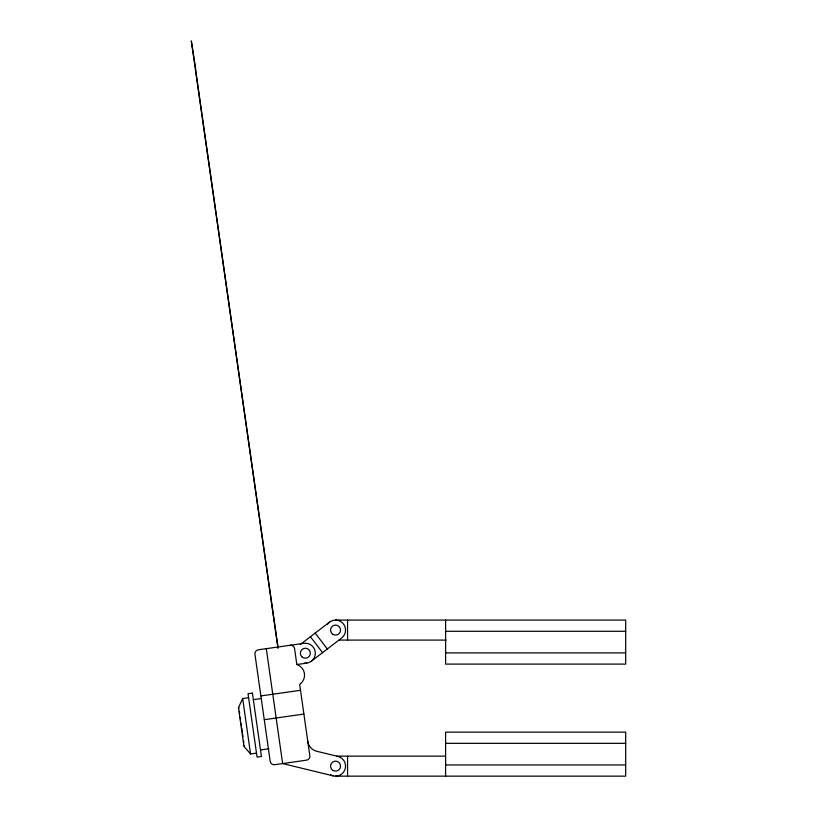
<?xml version="1.0" encoding="UTF-8"?>
<svg xmlns="http://www.w3.org/2000/svg" width="817" height="817" viewBox="0 0 817 817"><rect width="100%" height="100%" fill="white"/><g stroke="black" fill="none" stroke-linecap="round" stroke-linejoin="round"><path stroke-width="1.23" d="M248.613 697.677L242.669 698.525L238.462 707.696L243.956 746.36L250.564 753.989L256.507 753.141M300.309 644.49L329.476 622.146M311.461 661.147L341.639 638.026A10.008 10.008 0 0 0 342.476 622.86A10.008 10.008 0 0 0 327.362 624.351M195.661 68.587L191.311 40.911L278.137 648.095M277.412 643.05L277.698 647.861M304.026 663.138A10.008 10.008 0 0 0 315.342 653.181A10.008 10.008 0 0 0 303.934 643.316L258.366 649.801A4.003 4.003 0 0 0 254.965 654.335L270.192 761.301A4.003 4.003 0 0 0 274.716 764.702L306.416 760.188A4.003 4.003 0 0 0 309.817 755.664L299.665 684.35A11.142 11.142 0 0 0 296.847 664.538L306.753 663.128M260.889 695.931L300.513 690.294M253.331 699.638L261.654 698.453M264.269 719.706L303.893 714.058M260.49 749.945L268.813 748.76M335.562 620.083L625.689 620.083L625.689 664.098L445.602 664.098L445.602 620.083M445.602 631.286L625.689 631.286M339.157 640.089L446.235 640.089M445.602 652.895L625.689 652.895M445.602 743.337L625.689 743.337M336.757 756.144L445.336 756.144M445.602 764.947L625.689 764.947M335.562 776.15L625.689 776.15L625.689 732.134L445.602 732.134L445.602 776.15M333.193 775.864L282.641 763.568L266.291 648.678M315.178 633.093L327.341 648.974M310.409 636.739L322.582 652.63M296.847 664.538L294.59 648.688A4.003 4.003 0 0 0 290.066 645.297M195.457 68.608L277.218 643.081M242.669 698.525L250.564 753.989M238.85 707.634L238.942 708.298M239.371 711.25L239.657 713.302M240.229 717.306L240.555 719.634M241.066 723.219L241.423 725.721M241.781 728.223L242.312 731.971M242.649 734.309L242.976 736.638M243.548 740.641L243.844 742.684M244.263 745.645L244.354 746.299M347.562 620.083L347.562 640.089M347.562 756.144L347.562 776.15M330.558 774.812A10.008 10.008 0 0 0 344.845 769.869A10.008 10.008 0 0 0 337.921 756.419L316.69 751.262A11.816 11.816 0 0 1 307.795 741.448M252.402 693.092L248.041 693.715L257.069 757.104L261.43 756.481L252.402 693.092M333.06 770.482A5.004 5.004 0 0 0 340.556 766.142A5.004 5.004 0 0 0 333.06 761.812A5.004 5.004 0 0 0 333.06 770.482M333.06 634.421A5.004 5.004 0 0 0 340.556 630.081A5.004 5.004 0 0 0 333.06 625.751A5.004 5.004 0 0 0 333.06 634.421M302.331 657.225A5.004 5.004 0 0 0 310.307 653.825A5.004 5.004 0 0 0 303.373 648.627A5.004 5.004 0 0 0 302.331 657.225"/></g></svg>
